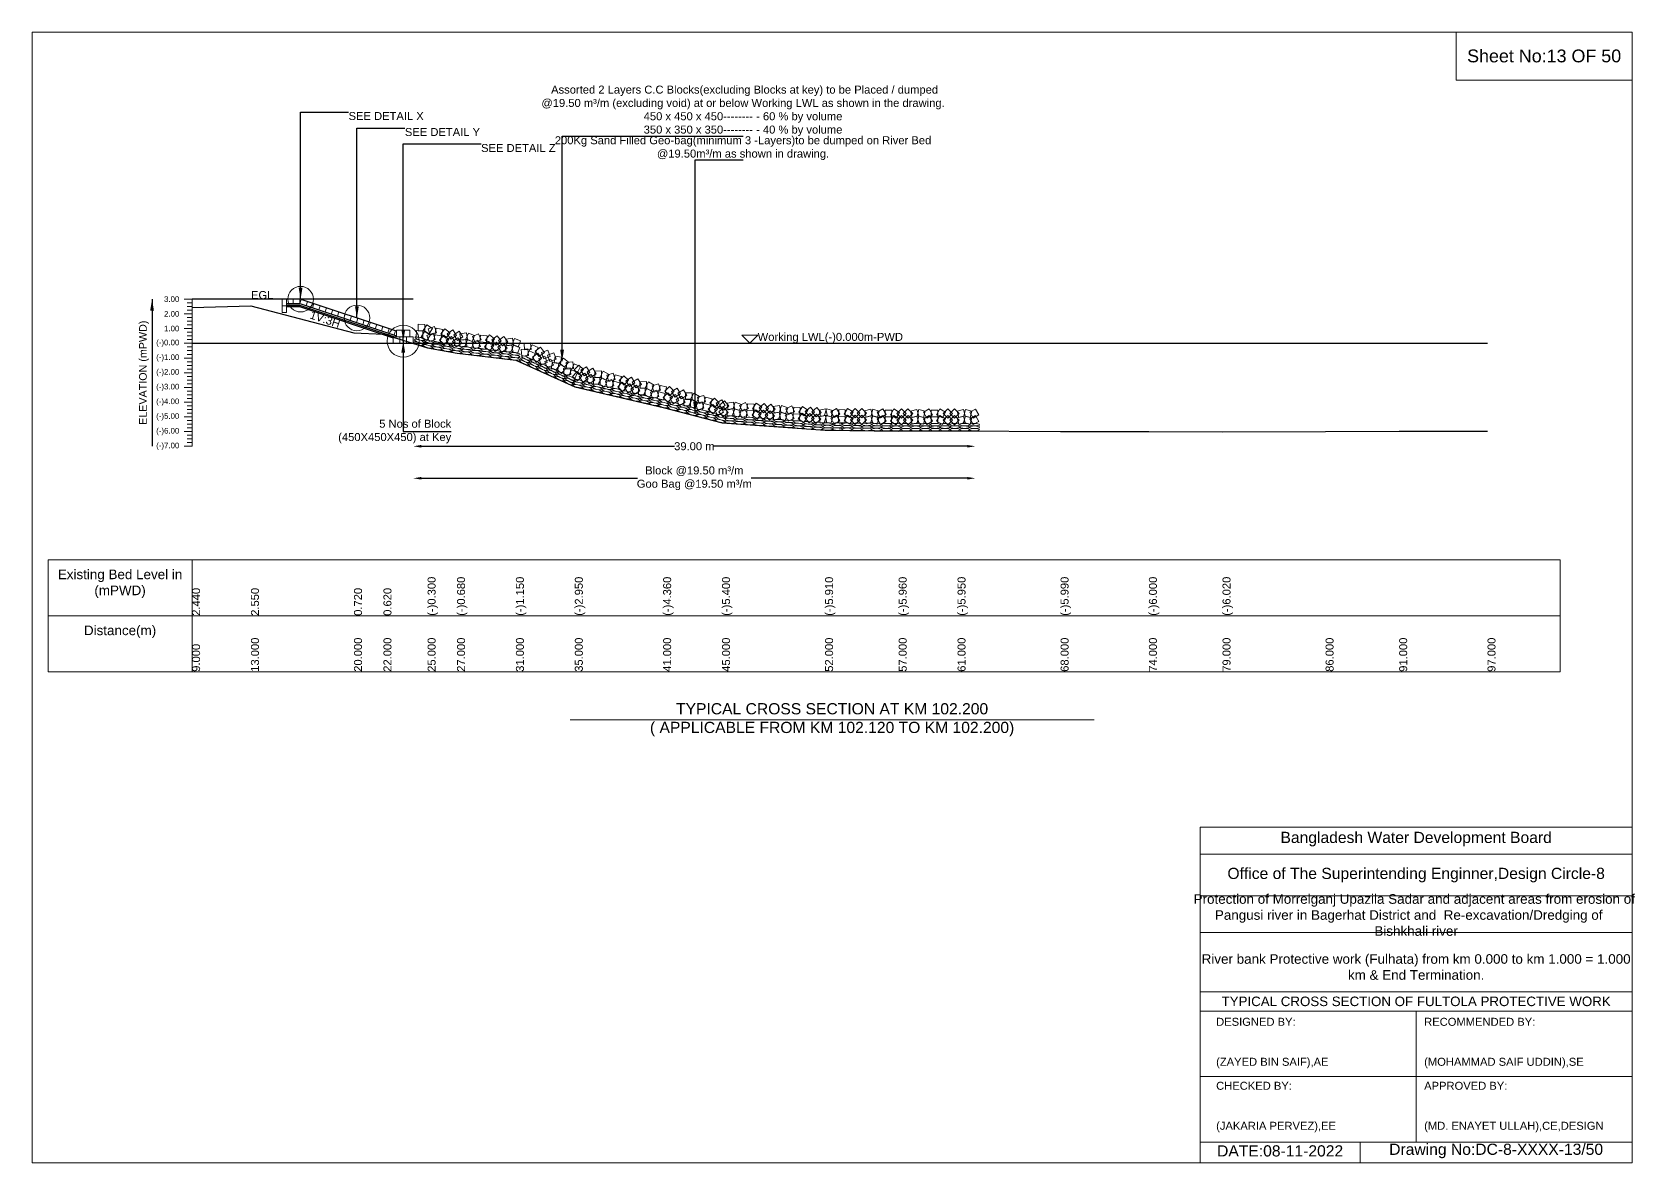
# Model space of a CAD drawing. Header units: inches. Extents: x 89000 to 305017, y -7071 to 0.
# Drawn here: x 280000 to 290017, y -7071 to 0 of the extents above; entities that cross this region are included whole.
import ezdxf

# ---------------------------------------------------------------- set-up
doc = ezdxf.new("R2010")
doc.units = ezdxf.units.IN
doc.header["$LTSCALE"] = 7
doc.header["$MEASUREMENT"] = 0
for name, color, linetype, lineweight in [('Cross section Data Border', 7, 'Continuous', 9), ('Cross Section Labels', 7, 'Continuous', 9), ('Existing_Bed_Level for Xsection', 7, 'Continuous', 25), ('Long Section Labels', 7, 'Continuous', 9)]:
    doc.layers.add(name, color=color, linetype=linetype, lineweight=lineweight)
doc.styles.get("Standard").update_dxf_attribs({"font": 'arial.ttf'})
doc.dimstyles.new('Appron Lebeling Style', dxfattribs={"dimtxt": 50, "dimasz": 50, "dimexe": 0.18, "dimexo": 0.0625, "dimgap": 0.09, "dimtad": 0, "dimtih": 1, "dimtoh": 1, "dimdec": 4, "dimzin": 0, "dimdsep": 46, "dimtxsty": 'Standard', "dimcen": 0.09, "dimse1": 1, "dimse2": 1, "dimadec": 0, "dimazin": 0, "dimtfac": 1, "dimtdec": 4, "dimtofl": 0, "dimtmove": 0, "dimatfit": 3, "dimfxl": 1, "dimtolj": 1, "dimtzin": 0, "dimarcsym": 0})
doc.dimstyles.get("Standard").update_dxf_attribs({"dimtxt": 0.18, "dimasz": 0.18, "dimexe": 0.18, "dimexo": 0.0625, "dimgap": 0.09, "dimtad": 0, "dimtih": 1, "dimtoh": 1, "dimdec": 4, "dimzin": 0, "dimdsep": 46, "dimtxsty": 'Standard', "dimcen": 0.09, "dimadec": 0, "dimazin": 0, "dimtfac": 1, "dimtdec": 4, "dimtofl": 0, "dimtmove": 0, "dimatfit": 3, "dimfxl": 1, "dimtolj": 1, "dimtzin": 0, "dimarcsym": 0})

# ---------------------------------------------------------------- blocks, each defined once
blk = doc.blocks.new('*D39')
at = {"layer": 'Cross Section Labels', "color": 0, "lineweight": -2, "transparency": 16777216}
for p, q in [((282432, -2590), (284016, -2590)), ((285845, -2590), (284261, -2590))]:
    blk.add_line(p, q, dxfattribs=at)
at = {"layer": 'Cross Section Labels', "color": 0, "transparency": 16777216}
for points in [[(282432, -2582), (282432, -2598), (282382, -2590)], [(285845, -2582), (285845, -2598), (285895, -2590)]]:
    blk.add_solid(points, dxfattribs=at)
at = {"layer": 'Defpoints', "color": 0, "transparency": 16777216}
for p in [(282382, -1946), (285895, -2494), (285895, -2590)]:
    blk.add_point(p, dxfattribs=at)
at = {"layer": 'Cross Section Labels', "color": 0, "transparency": 16777216, "insert": (284139, -2590), "char_height": 50, "attachment_point": 5}
blk.add_mtext('\\A1;39.00 m', dxfattribs=at)
blk = doc.blocks.new('*D40')
at = {"layer": 'Cross Section Labels', "color": 0, "lineweight": -2, "transparency": 16777216}
for p, q in [((282432, -2790), (283783, -2790)), ((285845, -2790), (284494, -2790))]:
    blk.add_line(p, q, dxfattribs=at)
at = {"layer": 'Cross Section Labels', "color": 0, "transparency": 16777216}
for points in [[(282432, -2782), (282432, -2798), (282382, -2790)], [(285845, -2782), (285845, -2798), (285895, -2790)]]:
    blk.add_solid(points, dxfattribs=at)
at = {"layer": 'Defpoints', "color": 0, "transparency": 16777216}
for p in [(282382, -1946), (285895, -2494), (285895, -2790)]:
    blk.add_point(p, dxfattribs=at)
at = {"layer": 'Cross Section Labels', "color": 0, "transparency": 16777216, "insert": (284139, -2790), "char_height": 50, "attachment_point": 5}
blk.add_mtext('\\A1;Block @19.50 m³/m ^JGoo Bag @19.50 m³/m ', dxfattribs=at)

msp = doc.modelspace()

# ---------------------------------------------------------------- linework, layer by layer
at = {"layer": 'Cross section Data Border'}
msp.add_lwpolyline([(280100, -3300), (289549.09837, -3300), (289549.09837, -4000), (280100, -4000)], close=True, dxfattribs=at)
for points in [[(281000, -3300), (281000, -4000)], [(280100, -3650), (289549.09837, -3650)]]:
    msp.add_lwpolyline(points, dxfattribs=at)
at = {"layer": 'Cross Section Labels'}
for points in [[(280000, 0), (290000, 0), (290000, -7071), (280000, -7071)], [(288900, 0), (290000, 0), (290000, -300), (288900, -300)], [(284484.8, -1946.16), (284534.8, -1896.16), (284434.8, -1896.16)]]:
    msp.add_lwpolyline(points, close=True, dxfattribs=at)
for points in [[(283362, -4300), (285000, -4300), (286638, -4300)], [(287300, -7071), (287300, -4971), (290000, -4971)], [(287300, -5141), (290000, -5141)], [(287300, -5401), (290000, -5401)], [(287300, -5631), (290000, -5631)], [(287300, -6001), (290000, -6001)], [(287300, -6121), (290000, -6121)], [(288650, -6121), (288650, -6941)], [(287300, -6531), (290000, -6531)], [(287300, -6941), (290000, -6941)], [(288300, -6941), (288300, -7071)]]:
    msp.add_lwpolyline(points, dxfattribs=at)
for centre, radius in [((281678.2, -1670.16), 80), ((282030.1, -1787.46), 80), ((282319.9, -1932.36), 100)]:
    msp.add_circle(centre, radius, dxfattribs=at)
at = {"layer": 'Existing_Bed_Level for Xsection'}
for points in [[(282382, -1670.16), (281000, -1670.16)], [(282278.5, -1870.26), (281682.44902, -1671.57634), (281678.2, -1670.16), (281673.72114, -1670.16), (281590.92114, -1670.16)], [(281590.92114, -1697.76), (281673.72114, -1697.76), (282278.5, -1899.35295)], [(281000, -1721.68), (281368, -1711.56), (282012, -1879.92), (282196, -1889.12), (282472, -1973.76), (282656, -2008.72), (283024, -2051.96), (283392, -2217.56), (283944, -2347.28), (284312, -2442.96), (284956, -2489.88), (285416, -2494.48), (285784, -2493.56), (286428, -2497.24), (286980, -2498.16), (287440, -2500), (288084, -2497.24), (288544, -2494.48), (289096, -2494.48)], [(281590.92114, -1706.96), (281672.22818, -1706.96), (282265.62818, -1904.76)], [(281590.92114, -1716.16), (281670.73523, -1716.16), (282257.8, -1911.84826)], [(281000, -1946.16), (289096, -1946.16)]]:
    msp.add_lwpolyline(points, dxfattribs=at)
at = {"layer": 'Long Section Labels'}
for points in [[(281000, -1670.16), (280950, -1670.16)], [(281000, -1693.16), (280970, -1693.16)], [(281000, -2590.16), (281000, -2498.16), (281000, -2406.16), (281000, -2314.16), (281000, -2222.16), (281000, -2130.16), (281000, -2038.16), (281000, -1946.16), (281000, -1854.16), (281000, -1762.16), (281000, -1670.16)], [(281000, -1762.16), (280950, -1762.16)], [(281000, -1716.16), (280970, -1716.16)], [(281000, -1739.16), (280970, -1739.16)], [(281000, -1785.16), (280970, -1785.16)], [(281000, -1854.16), (280950, -1854.16)], [(281000, -1808.16), (280970, -1808.16)], [(281000, -1831.16), (280970, -1831.16)], [(281000, -1877.16), (280970, -1877.16)], [(281000, -1900.16), (280970, -1900.16)], [(281000, -1946.16), (280950, -1946.16)], [(281000, -1923.16), (280970, -1923.16)], [(281000, -1969.16), (280970, -1969.16)], [(281000, -1992.16), (280970, -1992.16)], [(281000, -2038.16), (280950, -2038.16)], [(281000, -2015.16), (280970, -2015.16)], [(281000, -2061.16), (280970, -2061.16)], [(281000, -2084.16), (280970, -2084.16)], [(281000, -2130.16), (280950, -2130.16)], [(281000, -2107.16), (280970, -2107.16)], [(281000, -2153.16), (280970, -2153.16)], [(281000, -2176.16), (280970, -2176.16)], [(281000, -2199.16), (280970, -2199.16)], [(281000, -2222.16), (280950, -2222.16)], [(281000, -2245.16), (280970, -2245.16)], [(281000, -2268.16), (280970, -2268.16)], [(281000, -2291.16), (280970, -2291.16)], [(281000, -2314.16), (280950, -2314.16)], [(281000, -2337.16), (280970, -2337.16)], [(281000, -2360.16), (280970, -2360.16)], [(281000, -2383.16), (280970, -2383.16)], [(281000, -2406.16), (280950, -2406.16)], [(281000, -2498.16), (280950, -2498.16)], [(281000, -2429.16), (280970, -2429.16)], [(281000, -2452.16), (280970, -2452.16)], [(281000, -2475.16), (280970, -2475.16)], [(281000, -2590.16), (280950, -2590.16)], [(281000, -2521.16), (280970, -2521.16)], [(281000, -2544.16), (280970, -2544.16)], [(281000, -2567.16), (280970, -2567.16)]]:
    msp.add_lwpolyline(points, dxfattribs=at)
for points in [[(281590.92114, -1670.16), (281563.32114, -1670.16), (281563.32114, -1711.56), (281590.92114, -1711.56)], [(281632.32114, -1670.16), (281590.92114, -1670.16), (281590.92114, -1697.76), (281632.32114, -1697.76)], [(281673.72114, -1670.16), (281632.32114, -1670.16), (281632.32114, -1697.76), (281673.72114, -1697.76)], [(281721.72451, -1684.66817), (281682.44902, -1671.57634), (281673.72114, -1697.76), (281712.99663, -1710.85183)], [(281761, -1697.76), (281721.72451, -1684.66817), (281712.99663, -1710.85183), (281752.27211, -1723.94366)], [(281800.27549, -1710.85183), (281761, -1697.76), (281752.27211, -1723.94366), (281791.5476, -1737.03549)], [(281590.92114, -1711.56), (281563.32114, -1711.56), (281563.32114, -1752.96), (281590.92114, -1752.96)], [(281839.55098, -1723.94366), (281800.27549, -1710.85183), (281791.5476, -1737.03549), (281830.82309, -1750.12732)], [(281878.82647, -1737.03549), (281839.55098, -1723.94366), (281830.82309, -1750.12732), (281870.09858, -1763.21915)], [(281918.10195, -1750.12732), (281878.82647, -1737.03549), (281870.09858, -1763.21915), (281909.37407, -1776.31098)], [(281957.37744, -1763.21915), (281918.10195, -1750.12732), (281909.37407, -1776.31098), (281948.64956, -1789.40281)], [(281996.65293, -1776.31098), (281957.37744, -1763.21915), (281948.64956, -1789.40281), (281987.92504, -1802.49464)], [(282035.92842, -1789.40281), (281996.65293, -1776.31098), (281987.92504, -1802.49464), (282027.20053, -1815.58647)], [(282075.20391, -1802.49464), (282035.92842, -1789.40281), (282027.20053, -1815.58647), (282066.47602, -1828.6783)], [(282114.4794, -1815.58647), (282075.20391, -1802.49464), (282066.47602, -1828.6783), (282105.75151, -1841.77012)], [(282153.75489, -1828.6783), (282114.4794, -1815.58647), (282105.75151, -1841.77012), (282145.027, -1854.86195)], [(282193.03037, -1841.77012), (282153.75489, -1828.6783), (282145.027, -1854.86195), (282184.30249, -1867.95378)], [(282232.30586, -1854.86195), (282193.03037, -1841.77012), (282184.30249, -1867.95378), (282223.57798, -1881.04561)], [(282271.58135, -1867.95378), (282232.30586, -1854.86195), (282223.57798, -1881.04561), (282262.85346, -1894.13744)], [(282319.9, -1863.36), (282278.5, -1863.36), (282278.5, -1904.76), (282319.9, -1904.76)], [(282361.3, -1863.36), (282319.9, -1863.36), (282319.9, -1904.76), (282361.3, -1904.76)], [(282443.03871, -1867.62971), (282401.66489, -1866.15776), (282400.19294, -1907.53159), (282441.56677, -1909.00353)], [(282455.17678, -1828.04906), (282413.80295, -1826.57712), (282412.33101, -1867.95094), (282453.70483, -1869.42289)], [(282489.72734, -1893.16358), (282454.64134, -1871.18785), (282432.66561, -1906.27384), (282467.7516, -1928.24958)], [(282501.8654, -1853.58294), (282466.7794, -1831.6072), (282444.80367, -1866.6932), (282479.88967, -1888.66893)], [(282506.55801, -1882.71833), (282467.46266, -1896.33868), (282481.08301, -1935.43403), (282520.17836, -1921.81367)], [(282514.28576, -1842.04596), (282475.19041, -1855.66631), (282488.81076, -1894.76165), (282527.90611, -1881.1413)], [(282558.69294, -1900.33162), (282518.02057, -1892.60387), (282510.29282, -1933.27624), (282550.96519, -1941.00399)], [(282566.42069, -1859.65924), (282525.74832, -1851.93149), (282518.02057, -1892.60387), (282558.69294, -1900.33162)], [(282604.35798, -1922.34879), (282572.98237, -1895.33896), (282545.97253, -1926.71457), (282577.34814, -1953.7244)], [(282612.08573, -1881.67642), (282580.71012, -1854.66658), (282553.70028, -1886.0422), (282585.07589, -1913.05203)], [(282629.04117, -1862.82952), (282594.80785, -1886.11126), (282618.08958, -1920.34459), (282652.32291, -1897.06285)], [(282692.99963, -1904.7677), (282669.69064, -1870.55292), (282635.47587, -1893.86191), (282658.78486, -1928.07669)], [(282715.08595, -1880.36302), (282674.12062, -1886.34649), (282680.1041, -1927.31182), (282721.06942, -1921.32834)], [(282765.60159, -1897.0955), (282727.13898, -1881.77925), (282711.82273, -1920.24186), (282750.28533, -1935.55811)], [(282790.67035, -1886.30709), (282752.63644, -1902.65889), (282768.98824, -1940.6928), (282807.02215, -1924.341)], [(282843.92063, -1900.18827), (282802.80349, -1895.35701), (282797.97223, -1936.47414), (282839.08937, -1941.30541)], [(282891.02874, -1918.91998), (282857.82108, -1894.1973), (282833.09839, -1927.40496), (282866.30606, -1952.12764)], [(282906.6085, -1898.92089), (282874.10786, -1924.56594), (282899.75291, -1957.06658), (282932.25355, -1931.42153)], [(282299.2, -1904.76), (282257.8, -1904.76), (282257.8, -1946.16), (282299.2, -1946.16)], [(282340.6, -1904.76), (282299.2, -1904.76), (282299.2, -1946.16), (282340.6, -1946.16)], [(282382, -1904.76), (282340.6, -1904.76), (282340.6, -1946.16), (282382, -1946.16)], [(282621.31342, -1903.5019), (282587.08009, -1926.78363), (282610.36183, -1961.01696), (282644.59516, -1937.73522)], [(282685.27188, -1945.44007), (282661.96289, -1911.2253), (282627.74812, -1934.53429), (282651.05711, -1968.74906)], [(282710.25468, -1921.48015), (282669.28936, -1927.46363), (282675.27283, -1968.42895), (282716.23816, -1962.44548)], [(282760.77033, -1938.21264), (282722.30772, -1922.89638), (282706.99146, -1961.35899), (282745.45407, -1976.67525)], [(282785.83909, -1927.42422), (282747.80517, -1943.77602), (282764.15697, -1981.80994), (282802.19089, -1965.45814)], [(282839.08937, -1941.30541), (282797.97223, -1936.47414), (282793.14097, -1977.59128), (282834.2581, -1982.42254)], [(282886.19748, -1960.03712), (282852.98982, -1935.31443), (282828.26713, -1968.52209), (282861.47479, -1993.24478)], [(282901.77723, -1940.03803), (282869.2766, -1965.68307), (282894.92164, -1998.18371), (282927.42228, -1972.53867)], [(282968.54214, -1977.34678), (282942.87122, -1944.86657), (282910.39101, -1970.53749), (282936.06193, -2003.0177)], [(282973.3734, -1936.22964), (282947.70248, -1903.74943), (282915.22228, -1929.42035), (282940.8932, -1961.90056)], [(282998.07464, -1955.299), (282957.10931, -1961.28247), (282963.09279, -2002.2478), (283004.05811, -1996.26432)], [(283002.9059, -1914.18186), (282961.94057, -1920.16533), (282967.92405, -1961.13066), (283008.88938, -1955.14719)], [(283048.59028, -1972.03148), (283010.12767, -1956.71523), (282994.81142, -1995.17784), (283033.27402, -2010.49409)], [(283053.42154, -1930.91435), (283014.95894, -1915.59809), (282999.64268, -1954.0607), (283038.10529, -1969.37696)], [(283098.67253, -1980.40865), (283057.47996, -1984.54777), (283061.61908, -2025.74034), (283102.81165, -2021.60122)], [(283115.66163, -1942.6551), (283074.46906, -1946.79422), (283078.60818, -1987.98679), (283119.80075, -1983.84767)], [(283145.27068, -2009.68136), (283107.51713, -1992.69227), (283090.52803, -2030.44582), (283128.28158, -2047.43491)], [(283162.25978, -1971.92781), (283124.50623, -1954.93872), (283107.51713, -1992.69227), (283145.27068, -2009.68136)], [(283201.54018, -2003.97623), (283177.31909, -1970.40096), (283143.74382, -1994.62205), (283167.96492, -2028.19732)], [(283222.41929, -1989.59723), (283183.70455, -2004.2645), (283198.37182, -2042.97924), (283237.08656, -2028.31197)], [(283184.55109, -2041.72978), (283160.32999, -2008.15451), (283126.75472, -2032.3756), (283150.97582, -2065.95087)], [(283205.43019, -2027.35078), (283166.71545, -2042.01805), (283181.38272, -2080.73279), (283220.09746, -2066.06552)], [(283257.86058, -2083.03336), (283243.16248, -2044.33031), (283204.45943, -2059.02841), (283219.15753, -2097.73146)], [(283274.84968, -2045.27981), (283260.15158, -2006.57676), (283221.44853, -2021.27486), (283236.14663, -2059.97791)], [(283292.66167, -2070.90254), (283251.79611, -2064.27186), (283245.16544, -2105.13743), (283286.031, -2111.7681)], [(283309.65077, -2033.14899), (283268.78521, -2026.51831), (283262.15454, -2067.38388), (283303.0201, -2074.01455)], [(283335.79348, -2102.07068), (283303.72871, -2075.8827), (283277.54073, -2107.94748), (283309.6055, -2134.13546)], [(283352.78258, -2064.31713), (283320.71781, -2038.12915), (283294.52983, -2070.19393), (283326.5946, -2096.38191)], [(283362.94738, -2099.33233), (283321.75481, -2103.47145), (283325.89393, -2144.66402), (283367.0865, -2140.5249)], [(283379.93648, -2061.57878), (283338.74391, -2065.7179), (283342.88303, -2106.91047), (283384.0756, -2102.77135)], [(283426.53463, -2090.8515), (283388.78108, -2073.8624), (283371.79198, -2111.61595), (283409.54553, -2128.60505)], [(283446.39088, -2110.55148), (283416.20676, -2082.21637), (283387.87165, -2112.40049), (283418.05577, -2140.7356)], [(283464.14173, -2092.45175), (283428.93815, -2114.23863), (283450.72502, -2149.44221), (283485.9286, -2127.65533)], [(283526.23605, -2137.10364), (283504.42115, -2101.91742), (283469.23493, -2123.73232), (283491.04983, -2158.91854)], [(283409.54553, -2128.60505), (283371.79198, -2111.61595), (283354.80288, -2149.3695), (283392.55643, -2166.3586)], [(283436.91989, -2150.85359), (283406.73576, -2122.51848), (283378.40065, -2152.7026), (283408.58478, -2181.03771)], [(283454.67073, -2132.75386), (283419.46715, -2154.54074), (283441.25403, -2189.74432), (283476.45761, -2167.95744)], [(283516.76505, -2177.40575), (283494.95015, -2142.21953), (283459.76393, -2164.03443), (283481.57883, -2199.22065)], [(283548.61105, -2158.85566), (283507.23118, -2160.14664), (283508.52216, -2201.52651), (283549.90203, -2200.23553)], [(283558.08205, -2118.55355), (283516.70218, -2119.84453), (283517.99315, -2161.22439), (283559.37302, -2159.93342)], [(283596.89882, -2181.21853), (283560.42517, -2161.63198), (283540.83862, -2198.10563), (283577.31226, -2217.69218)], [(283606.36981, -2140.91642), (283569.89616, -2121.32987), (283550.30961, -2157.80352), (283586.78326, -2177.39007)], [(283623.03088, -2173.34783), (283583.38558, -2185.27303), (283595.31078, -2224.91832), (283634.95608, -2212.99313)], [(283632.50188, -2133.04572), (283592.85658, -2144.97091), (283604.78177, -2184.61621), (283644.42707, -2172.69102)], [(283674.35949, -2193.18852), (283634.05738, -2183.71752), (283624.58639, -2224.01963), (283664.8885, -2233.49063)], [(283683.83049, -2152.8864), (283643.52838, -2143.41541), (283634.05738, -2183.71752), (283674.35949, -2193.18852)], [(283719.03467, -2217.15056), (283688.85054, -2188.81545), (283660.51543, -2218.99958), (283690.69956, -2247.33469)], [(283728.50567, -2176.84845), (283698.32154, -2148.51334), (283669.98643, -2178.69747), (283700.17056, -2207.03258)], [(283736.78552, -2199.05084), (283701.58194, -2220.83771), (283723.36881, -2256.04129), (283758.57239, -2234.25442)], [(283746.25651, -2158.74873), (283711.05293, -2180.5356), (283732.83981, -2215.73918), (283768.04339, -2193.95231)], [(283808.35083, -2203.40061), (283786.53593, -2168.21439), (283751.34971, -2190.02929), (283773.16461, -2225.21551)], [(283840.19683, -2184.85053), (283798.81696, -2186.1415), (283800.10794, -2227.52137), (283841.48781, -2226.23039)], [(283888.4846, -2207.2134), (283852.01095, -2187.62684), (283832.4244, -2224.10049), (283868.89804, -2243.68704)], [(283914.61666, -2199.34269), (283874.97136, -2211.26789), (283886.89656, -2250.91319), (283926.54186, -2238.98799)], [(283798.87984, -2243.70272), (283777.06493, -2208.5165), (283741.87872, -2230.3314), (283763.69362, -2265.51762)], [(283830.72583, -2225.15264), (283789.34597, -2226.44361), (283790.63694, -2267.82348), (283832.01681, -2266.5325)], [(283879.0136, -2247.51551), (283842.53995, -2227.92896), (283822.9534, -2264.4026), (283859.42705, -2283.98916)], [(283905.14566, -2239.6448), (283865.50036, -2251.57), (283877.42556, -2291.2153), (283917.07086, -2279.2901)], [(283956.47428, -2259.48549), (283916.17217, -2250.01449), (283906.70117, -2290.31661), (283947.00328, -2299.7876)], [(283965.94527, -2219.18338), (283925.64316, -2209.71238), (283916.17217, -2250.01449), (283956.47428, -2259.48549)], [(284002.6371, -2284.81134), (283973.12875, -2255.77314), (283944.09055, -2285.28148), (283973.5989, -2314.31969)], [(284013.05475, -2244.74349), (283983.5464, -2215.70528), (283954.50819, -2245.21363), (283984.01654, -2274.25184)], [(284020.80934, -2267.13474), (283985.10236, -2288.08639), (284006.05401, -2323.79337), (284041.76099, -2302.84172)], [(284031.22699, -2227.06689), (283995.52001, -2248.01854), (284016.47166, -2283.72552), (284052.17863, -2262.77387)], [(284081.83471, -2313.2368), (284060.85463, -2277.54651), (284025.16435, -2298.52659), (284046.14443, -2334.21688)], [(284092.25235, -2273.16895), (284071.27228, -2237.47866), (284035.58199, -2258.45874), (284056.56207, -2294.14902)], [(284114.1088, -2295.44196), (284072.71001, -2295.75792), (284073.02597, -2337.15671), (284114.42476, -2336.84075)], [(284124.52644, -2255.37411), (284083.12765, -2255.69007), (284083.44361, -2297.08886), (284124.8424, -2296.7729)], [(284161.85644, -2318.93599), (284125.85425, -2298.49578), (284105.41403, -2334.49796), (284141.41622, -2354.93818)], [(284172.27408, -2278.86814), (284136.27189, -2258.42792), (284115.83167, -2294.43011), (284151.83386, -2314.87033)], [(284198.58428, -2271.61513), (284158.66909, -2282.60322), (284169.65718, -2322.5184), (284209.57236, -2311.53032)], [(284249.43133, -2292.6593), (284209.36347, -2282.24166), (284198.94583, -2322.30951), (284239.01368, -2332.72716)], [(284293.52971, -2317.66698), (284264.02136, -2288.62877), (284234.98315, -2318.13712), (284264.4915, -2347.17533)], [(284311.70195, -2299.99038), (284275.99497, -2320.94203), (284296.94662, -2356.64901), (284332.6536, -2335.69736)], [(284188.16664, -2311.68298), (284148.25145, -2322.67107), (284159.23954, -2362.58625), (284199.15472, -2351.59817)], [(284239.01368, -2332.72716), (284198.94583, -2322.30951), (284188.52819, -2362.37737), (284228.59604, -2372.79501)], [(284283.11207, -2357.73483), (284253.60372, -2328.69663), (284224.56551, -2358.20497), (284254.07386, -2387.24318)], [(284301.28431, -2340.05823), (284265.57733, -2361.00988), (284286.52898, -2396.71686), (284322.23596, -2375.76521)], [(284351.22159, -2378.00666), (284324.13949, -2346.69341), (284292.82624, -2373.77551), (284319.90834, -2405.08876)], [(284354.22991, -2336.7161), (284327.1478, -2305.40285), (284295.83455, -2332.48495), (284322.91666, -2363.7982)], [(284379.75024, -2354.6745), (284339.08958, -2362.46363), (284346.87871, -2403.12429), (284387.53937, -2395.33516)], [(284382.75855, -2313.38394), (284342.09789, -2321.17307), (284349.88702, -2361.83374), (284390.54768, -2354.0446)], [(284430.95639, -2369.15678), (284391.85411, -2355.55635), (284378.25367, -2394.65863), (284417.35595, -2408.25906)], [(284433.9647, -2327.86623), (284394.86242, -2314.26579), (284381.26199, -2353.36807), (284420.36426, -2366.96851)], [(284455.52355, -2357.27036), (284418.24993, -2375.28805), (284436.26762, -2412.56167), (284473.54124, -2394.54399)], [(284458.53187, -2315.97981), (284421.25824, -2333.9975), (284439.27593, -2371.27112), (284476.54955, -2353.25343)], [(284509.33558, -2368.78321), (284468.04502, -2365.7749), (284465.03671, -2407.06545), (284506.32727, -2410.07376)], [(284512.34389, -2327.49265), (284471.05333, -2324.48434), (284468.04502, -2365.7749), (284509.33558, -2368.78321)], [(284557.22593, -2385.41345), (284522.9575, -2362.18341), (284499.72747, -2396.45184), (284533.9959, -2419.68188)], [(284560.23425, -2344.12289), (284525.96582, -2320.89285), (284502.73578, -2355.16128), (284537.00421, -2378.39132)], [(284571.90608, -2364.74497), (284540.57127, -2391.80213), (284567.62843, -2423.13694), (284598.96324, -2396.07978)], [(284574.91439, -2323.45441), (284543.57958, -2350.51158), (284570.63675, -2381.84638), (284601.97155, -2354.78922)], [(284640.25549, -2399.06484), (284613.17339, -2367.75159), (284581.86014, -2394.83369), (284608.94224, -2426.14694)], [(284643.2638, -2357.77428), (284616.1817, -2326.46103), (284584.86845, -2353.54314), (284611.95055, -2384.85639)], [(284668.78413, -2375.73268), (284628.12347, -2383.52181), (284635.91261, -2424.18248), (284676.57327, -2416.39334)], [(284671.79245, -2334.44212), (284631.13178, -2342.23126), (284638.92092, -2382.89192), (284679.58158, -2375.10279)], [(284719.99028, -2390.21497), (284680.888, -2376.61453), (284667.28757, -2415.71681), (284706.38985, -2429.31725)], [(284722.99859, -2348.92441), (284683.89632, -2335.32398), (284670.29588, -2374.42626), (284709.39816, -2388.02669)], [(284744.55745, -2378.32855), (284707.28383, -2396.34624), (284725.30152, -2433.61986), (284762.57514, -2415.60217)], [(284747.56576, -2337.03799), (284710.29214, -2355.05568), (284728.30983, -2392.3293), (284765.58345, -2374.31161)], [(284798.36947, -2389.84139), (284757.07892, -2386.83308), (284754.0706, -2428.12364), (284795.36116, -2431.13195)], [(284801.37779, -2348.55084), (284760.08723, -2345.54252), (284757.07892, -2386.83308), (284798.36947, -2389.84139)], [(284846.25983, -2406.47163), (284811.9914, -2383.24159), (284788.76136, -2417.51002), (284823.02979, -2440.74006)], [(284849.26814, -2365.18107), (284814.99971, -2341.95104), (284791.76967, -2376.21947), (284826.0381, -2399.4495)], [(284860.93997, -2385.80315), (284829.60517, -2412.86032), (284856.66233, -2444.19512), (284887.99714, -2417.13796)], [(284863.94829, -2344.5126), (284832.61348, -2371.56976), (284859.67064, -2402.90456), (284891.00545, -2375.8474)], [(284929.28939, -2420.12302), (284902.20728, -2388.80977), (284870.89403, -2415.89188), (284897.97614, -2447.20513)], [(284932.2977, -2378.83247), (284905.21559, -2347.51922), (284873.90234, -2374.60132), (284900.98445, -2405.91457)], [(284957.81803, -2396.79086), (284917.15737, -2404.58), (284924.9465, -2445.24066), (284965.60716, -2437.45153)], [(284960.82634, -2355.50031), (284920.16568, -2363.28944), (284927.95481, -2403.9501), (284968.61547, -2396.16097)], [(285003.9922, -2408.10379), (284964.11424, -2396.98134), (284952.9918, -2436.85929), (284992.86975, -2447.98174)], [(285004.40617, -2366.70586), (284964.52822, -2355.58341), (284953.40577, -2395.46136), (284993.28373, -2406.58381)], [(285027.76591, -2394.70068), (284991.69509, -2415.01953), (285012.01394, -2451.09036), (285048.08476, -2430.7715)], [(285028.17989, -2353.30275), (284992.10907, -2373.6216), (285012.42792, -2409.69243), (285048.49874, -2389.37357)], [(285082.19381, -2402.81752), (285040.79588, -2402.40354), (285040.3819, -2443.80147), (285081.77983, -2444.21545)], [(285082.60779, -2361.41959), (285041.20986, -2361.00561), (285040.79588, -2402.40354), (285082.19381, -2402.81752)], [(285131.03249, -2416.41291), (285095.37522, -2395.37677), (285074.33908, -2431.03405), (285109.99635, -2452.07018)], [(285131.44647, -2375.01498), (285095.7892, -2353.97884), (285074.75306, -2389.63612), (285110.41033, -2410.67225)], [(285144.3881, -2394.86482), (285114.81108, -2423.83307), (285143.77933, -2453.41009), (285173.35635, -2424.44184)], [(285144.80208, -2353.46689), (285115.22506, -2382.43514), (285144.19331, -2412.01216), (285173.77033, -2383.04391)], [(285214.75452, -2424.83251), (285185.76272, -2395.27856), (285156.20877, -2424.27036), (285185.20057, -2453.82431)], [(285215.1685, -2383.43458), (285186.1767, -2353.88063), (285156.62275, -2382.87243), (285185.61455, -2412.42638)], [(285241.76441, -2399.75784), (285201.672, -2410.08058), (285211.99474, -2450.17299), (285252.08715, -2439.85025)], [(285242.17839, -2358.35991), (285202.08598, -2368.68265), (285212.40872, -2408.77506), (285252.50113, -2398.45232)], [(285293.77771, -2411.00164), (285253.89975, -2399.87919), (285242.77731, -2439.75715), (285282.65526, -2450.87959)], [(285294.19169, -2369.60371), (285254.31373, -2358.48126), (285243.19129, -2398.35922), (285283.06924, -2409.48166)], [(285317.55142, -2397.59854), (285281.4806, -2417.91739), (285301.79945, -2453.98821), (285337.87027, -2433.66936)], [(285317.9654, -2356.20061), (285281.89458, -2376.51946), (285302.21343, -2412.59028), (285338.28425, -2392.27143)], [(285372.3933, -2364.31745), (285330.99537, -2363.90347), (285330.58139, -2405.3014), (285371.97932, -2405.71538)], [(285420.818, -2419.31076), (285385.16073, -2398.27463), (285364.12459, -2433.9319), (285399.78187, -2454.96804)], [(285421.23198, -2377.91283), (285385.57471, -2356.8767), (285364.53857, -2392.53397), (285400.19584, -2413.57011)], [(285432.85979, -2356.1432), (285403.64716, -2385.47889), (285432.98285, -2414.69151), (285462.19547, -2385.35583)], [(285432.96329, -2397.54307), (285403.75066, -2426.87876), (285433.08635, -2456.09138), (285462.29897, -2426.7557)], [(285503.59529, -2385.22902), (285474.23635, -2356.03976), (285445.04709, -2385.3987), (285474.40603, -2414.58795)], [(285503.69879, -2426.62889), (285474.33985, -2397.43963), (285445.15059, -2426.79857), (285474.50953, -2455.98782)], [(285530.28965, -2359.8187), (285490.3294, -2370.64177), (285501.15247, -2410.60201), (285541.11271, -2399.77895)], [(285530.39315, -2401.21857), (285490.4329, -2412.04164), (285501.25597, -2452.00188), (285541.21621, -2441.17882)], [(285582.43942, -2370.41149), (285542.42556, -2359.78836), (285531.80243, -2399.80222), (285571.8163, -2410.42535)], [(285582.54292, -2411.81136), (285542.52906, -2401.18823), (285531.90593, -2441.20209), (285571.9198, -2451.82522)], [(285606.04375, -2356.71228), (285570.22972, -2377.48041), (285590.99785, -2413.29444), (285626.81188, -2392.52631)], [(285606.14725, -2398.11215), (285570.33322, -2418.88028), (285591.10135, -2454.69431), (285626.91538, -2433.92618)], [(285660.56886, -2364.14817), (285619.16899, -2364.25167), (285619.27249, -2405.65154), (285660.67236, -2405.54804)], [(285709.57365, -2377.13205), (285673.65623, -2356.54325), (285653.06743, -2392.46067), (285688.98485, -2413.04947)], [(285709.67715, -2418.53192), (285673.75973, -2397.94312), (285653.17093, -2433.86054), (285689.08835, -2454.44934)], [(285722.65888, -2355.4187), (285693.44626, -2384.75439), (285722.78194, -2413.96701), (285751.99457, -2384.63133)], [(285722.76238, -2396.81857), (285693.54976, -2426.15426), (285722.88544, -2455.36688), (285752.09807, -2426.0312)], [(285793.39438, -2384.50452), (285764.03544, -2355.31526), (285734.84618, -2384.6742), (285764.20512, -2413.86346)], [(285793.49788, -2425.90439), (285764.13894, -2396.71513), (285734.94968, -2426.07407), (285764.30862, -2455.26333)], [(285820.95548, -2400.7945), (285780.90768, -2411.28896), (285791.40214, -2451.33676), (285831.44994, -2440.8423)], [(285821.19205, -2359.39518), (285781.14425, -2369.88964), (285791.63871, -2409.93744), (285831.68651, -2399.44298)], [(285873.01648, -2411.8153), (285833.09123, -2400.86385), (285822.13978, -2440.7891), (285862.06503, -2451.74055)], [(285873.25305, -2370.41597), (285833.3278, -2359.46452), (285822.37635, -2399.38978), (285862.3016, -2410.34123)], [(285896.73254, -2398.31044), (285860.74913, -2418.78368), (285881.22237, -2454.7671), (285917.20579, -2434.29385)], [(285896.96911, -2356.91111), (285860.98569, -2377.38436), (285881.45894, -2413.36777), (285917.44235, -2392.89453)], [(285371.97932, -2405.71538), (285330.58139, -2405.3014), (285330.16741, -2446.69933), (285371.56534, -2447.11331)], [(285660.67236, -2405.54804), (285619.27249, -2405.65154), (285619.37598, -2447.05141), (285660.77586, -2446.94791)]]:
    msp.add_lwpolyline(points, close=True, dxfattribs=at)
for centre, major_axis in [((282413.56483, -1947.66043), (29.27209, -8.97677)), ((282418.15032, -1932.70774), (29.27209, -8.97677)), ((282422.73581, -1917.75505), (29.27209, -8.97677)), ((282472.109, -1965.61397), (29.27209, -8.97677)), ((282476.69449, -1950.66129), (29.27209, -8.97677)), ((282481.27998, -1935.7086), (29.27209, -8.97677)), ((282531.37467, -1977.08129), (30.07948, -5.7151)), ((282534.29404, -1961.71617), (30.07948, -5.7151)), ((282537.21341, -1946.35105), (30.07948, -5.7151)), ((282591.53362, -1988.51149), (30.07948, -5.7151)), ((282594.453, -1973.14637), (30.07948, -5.7151)), ((282597.37237, -1957.78125), (30.07948, -5.7151)), ((282651.69258, -1999.94169), (30.07948, -5.7151)), ((282654.61196, -1984.57657), (30.07948, -5.7151)), ((282657.53133, -1969.21145), (30.07948, -5.7151)), ((282711.89922, -2007.41436), (30.40841, -3.57299)), ((282713.72436, -1991.88122), (30.40841, -3.57299)), ((282715.5495, -1976.34808), (30.40841, -3.57299)), ((282774.54117, -1999.0272), (30.40841, -3.57299)), ((282776.36632, -1983.49406), (30.40841, -3.57299)), ((282835.35799, -2006.17317), (30.40841, -3.57299)), ((282837.18313, -1990.64003), (30.40841, -3.57299)), ((282897.99994, -1997.78601), (30.40841, -3.57299)), ((282958.81676, -2004.93198), (30.40841, -3.57299)), ((283019.63357, -2012.07796), (30.40841, -3.57299)), ((282772.71603, -2014.56034), (30.40841, -3.57299)), ((282833.53284, -2021.70631), (30.40841, -3.57299)), ((282894.34966, -2028.85229), (30.40841, -3.57299)), ((282896.1748, -2013.31915), (30.40841, -3.57299)), ((282955.16647, -2035.99826), (30.40841, -3.57299)), ((282956.99161, -2020.46512), (30.40841, -3.57299)), ((283015.98328, -2043.14424), (30.40841, -3.57299)), ((283017.80843, -2027.6111), (30.40841, -3.57299)), ((283074.85192, -2066.26806), (27.92085, -12.56438)), ((283081.27002, -2052.00561), (27.92085, -12.56438)), ((283087.68812, -2037.74316), (27.92085, -12.56438)), ((283130.69361, -2091.39683), (27.92085, -12.56438)), ((283137.11172, -2077.13437), (27.92085, -12.56438)), ((283143.52982, -2062.87192), (27.92085, -12.56438)), ((283186.53531, -2116.52559), (27.92085, -12.56438)), ((283192.95341, -2102.26314), (27.92085, -12.56438)), ((283199.37152, -2088.00069), (27.92085, -12.56438)), ((283255.21321, -2113.12945), (27.92085, -12.56438)), ((283242.37701, -2141.65435), (27.92085, -12.56438)), ((283248.79511, -2127.3919), (27.92085, -12.56438)), ((283298.2187, -2166.78312), (27.92085, -12.56438)), ((283304.6368, -2152.52066), (27.92085, -12.56438)), ((283311.05491, -2138.25821), (27.92085, -12.56438)), ((283354.0604, -2191.91188), (27.92085, -12.56438)), ((283360.4785, -2177.64943), (27.92085, -12.56438)), ((283366.8966, -2163.38697), (27.92085, -12.56438)), ((283409.47386, -2213.63333), (29.80565, -7.00433)), ((283413.0518, -2198.40809), (29.80565, -7.00433)), ((283416.62973, -2183.18285), (29.80565, -7.00433)), ((283472.6631, -2212.41674), (29.80565, -7.00433)), ((283476.24103, -2197.1915), (29.80565, -7.00433)), ((283535.85233, -2211.20016), (29.80565, -7.00433)), ((283469.08517, -2227.64199), (29.80565, -7.00433)), ((283528.69647, -2241.65064), (29.80565, -7.00433)), ((283532.2744, -2226.4254), (29.80565, -7.00433)), ((283588.30777, -2255.6593), (29.80565, -7.00433)), ((283591.8857, -2240.43406), (29.80565, -7.00433)), ((283595.46363, -2225.20881), (29.80565, -7.00433)), ((283647.91907, -2269.66795), (29.80565, -7.00433)), ((283651.497, -2254.44271), (29.80565, -7.00433)), ((283655.07493, -2239.21747), (29.80565, -7.00433)), ((283707.53037, -2283.67661), (29.80565, -7.00433)), ((283711.1083, -2268.45137), (29.80565, -7.00433)), ((283714.68624, -2253.22612), (29.80565, -7.00433)), ((283767.14167, -2297.68527), (29.80565, -7.00433)), ((283770.71961, -2282.46002), (29.80565, -7.00433)), ((283774.29754, -2267.23478), (29.80565, -7.00433)), ((283826.75297, -2311.69392), (29.80565, -7.00433)), ((283830.33091, -2296.46868), (29.80565, -7.00433)), ((283833.90884, -2281.24344), (29.80565, -7.00433)), ((283889.94221, -2310.47733), (29.80565, -7.00433)), ((283893.52014, -2295.25209), (29.80565, -7.00433)), ((283954.02441, -2309.48638), (29.6324, -7.70442)), ((283886.36428, -2325.70258), (29.80565, -7.00433)), ((283946.1533, -2339.75987), (29.6324, -7.70442)), ((283950.08886, -2324.62312), (29.6324, -7.70442)), ((284005.41811, -2355.16871), (29.6324, -7.70442)), ((284009.35366, -2340.03197), (29.6324, -7.70442)), ((284013.28922, -2324.89523), (29.6324, -7.70442)), ((284064.68291, -2370.57756), (29.6324, -7.70442)), ((284068.61847, -2355.44082), (29.6324, -7.70442)), ((284072.55402, -2340.30408), (29.6324, -7.70442)), ((284123.94772, -2385.98641), (29.6324, -7.70442)), ((284127.88327, -2370.84967), (29.6324, -7.70442)), ((284131.81883, -2355.71292), (29.6324, -7.70442)), ((284183.21252, -2401.39526), (29.6324, -7.70442)), ((284187.14808, -2386.25852), (29.6324, -7.70442)), ((284191.08363, -2371.12177), (29.6324, -7.70442)), ((284246.41288, -2401.66737), (29.6324, -7.70442)), ((284250.34843, -2386.53062), (29.6324, -7.70442)), ((284309.61324, -2401.93947), (29.6324, -7.70442)), ((284363.31578, -2407.49508), (30.53666, -2.22481)), ((284424.38911, -2411.94471), (30.53666, -2.22481)), ((284242.47733, -2416.80411), (29.6324, -7.70442)), ((284301.74213, -2432.21296), (29.6324, -7.70442)), ((284305.67769, -2417.07622), (29.6324, -7.70442)), ((284361.04284, -2438.69239), (30.53666, -2.22481)), ((284362.17931, -2423.09374), (30.53666, -2.22481)), ((284422.11616, -2443.14202), (30.53666, -2.22481)), ((284423.25263, -2427.54337), (30.53666, -2.22481)), ((284483.18948, -2447.59165), (30.53666, -2.22481)), ((284484.32595, -2431.99299), (30.53666, -2.22481)), ((284485.46243, -2416.39434), (30.53666, -2.22481)), ((284544.2628, -2452.04128), (30.53666, -2.22481)), ((284545.39927, -2436.44262), (30.53666, -2.22481)), ((284546.53575, -2420.84397), (30.53666, -2.22481)), ((284605.33612, -2456.4909), (30.53666, -2.22481)), ((284606.47259, -2440.89225), (30.53666, -2.22481)), ((284607.60907, -2425.29359), (30.53666, -2.22481)), ((284666.40944, -2460.94053), (30.53666, -2.22481)), ((284667.54592, -2445.34188), (30.53666, -2.22481)), ((284668.68239, -2429.74322), (30.53666, -2.22481)), ((284727.48276, -2465.39016), (30.53666, -2.22481)), ((284728.61924, -2449.7915), (30.53666, -2.22481)), ((284729.75571, -2434.19285), (30.53666, -2.22481)), ((284788.55608, -2469.83979), (30.53666, -2.22481)), ((284789.69256, -2454.24113), (30.53666, -2.22481)), ((284790.82903, -2438.64248), (30.53666, -2.22481)), ((284849.62941, -2474.28941), (30.53666, -2.22481)), ((284850.76588, -2458.69076), (30.53666, -2.22481)), ((284851.90235, -2443.09211), (30.53666, -2.22481)), ((284910.70273, -2478.73904), (30.53666, -2.22481)), ((284911.8392, -2463.14039), (30.53666, -2.22481)), ((284912.97567, -2447.54173), (30.53666, -2.22481)), ((284971.32555, -2482.21286), (30.61607, -0.30616)), ((284971.48195, -2466.57365), (30.61607, -0.30616)), ((284971.63834, -2450.93443), (30.61607, -0.30616)), ((285032.55769, -2482.82519), (30.61607, -0.30616)), ((285032.71408, -2467.18597), (30.61607, -0.30616)), ((285032.87048, -2451.54675), (30.61607, -0.30616)), ((285093.78983, -2483.43751), (30.61607, -0.30616)), ((285093.94622, -2467.79829), (30.61607, -0.30616)), ((285094.10261, -2452.15907), (30.61607, -0.30616)), ((285155.02197, -2484.04983), (30.61607, -0.30616)), ((285155.17836, -2468.41061), (30.61607, -0.30616)), ((285155.33475, -2452.77139), (30.61607, -0.30616)), ((285216.25411, -2484.66215), (30.61607, -0.30616)), ((285216.4105, -2469.02293), (30.61607, -0.30616)), ((285216.56689, -2453.38371), (30.61607, -0.30616)), ((285277.48625, -2485.27447), (30.61607, -0.30616)), ((285277.64264, -2469.63525), (30.61607, -0.30616)), ((285277.79903, -2453.99604), (30.61607, -0.30616)), ((285338.71838, -2485.88679), (30.61607, -0.30616)), ((285338.87478, -2470.24757), (30.61607, -0.30616)), ((285339.03117, -2454.60836), (30.61607, -0.30616)), ((285399.95052, -2486.49911), (30.61607, -0.30616)), ((285400.10691, -2470.8599), (30.61607, -0.30616)), ((285400.26331, -2455.22068), (30.61607, -0.30616)), ((285461.00883, -2455.26736), (30.6175, 0.07654)), ((285461.04793, -2470.90731), (30.6175, 0.07654)), ((285461.08703, -2486.54726), (30.6175, 0.07654)), ((285522.24384, -2455.11427), (30.6175, 0.07654)), ((285522.28294, -2470.75422), (30.6175, 0.07654)), ((285522.32204, -2486.39417), (30.6175, 0.07654)), ((285583.47885, -2454.96118), (30.6175, 0.07654)), ((285583.51795, -2470.60113), (30.6175, 0.07654)), ((285583.55705, -2486.24108), (30.6175, 0.07654)), ((285644.71386, -2454.80809), (30.6175, 0.07654)), ((285644.75296, -2470.44804), (30.6175, 0.07654)), ((285644.79206, -2486.088), (30.6175, 0.07654)), ((285705.94886, -2454.65501), (30.6175, 0.07654)), ((285705.98796, -2470.29496), (30.6175, 0.07654)), ((285706.02706, -2485.93491), (30.6175, 0.07654)), ((285767.18387, -2454.50192), (30.6175, 0.07654)), ((285767.22297, -2470.14187), (30.6175, 0.07654)), ((285767.26207, -2485.78182), (30.6175, 0.07654)), ((285828.56073, -2485.99451), (30.6171, -0.17495)), ((285828.6501, -2470.35476), (30.6171, -0.17495)), ((285828.73947, -2454.71502), (30.6171, -0.17495)), ((285889.79493, -2486.34441), (30.6171, -0.17495)), ((285889.8843, -2470.70467), (30.6171, -0.17495)), ((285889.97367, -2455.06493), (30.6171, -0.17495))]:
    msp.add_ellipse(centre, major_axis=major_axis, ratio=0.255, dxfattribs=at)

# ---------------------------------------------------------------- texts
at = {"layer": 'Cross section Data Border', "char_height": 60, "width": 800, "attachment_point": 5}
for s, insert in [('Existing Bed Level in (mPWD)', (280550, -3450)), ('Distance(m)', (280550, -3750))]:
    msp.add_mtext(s, dxfattribs=dict(at, insert=insert))
at = {"layer": 'Cross Section Labels'}
for s, insert, char_height, attachment_point in [('Sheet No:13 OF 50', (289450, -150), 80, 5), (' Assorted 2 Layers C.C Blocks(excluding Blocks at key) to be Placed / dumped^J@19.50 m³/m (excluding void) at or below Working LWL as shown in the drawing.^J450 x 450 x 450-------- - 60 % by volume^J350 x 350 x 350-------- - 40 % by volume', (284443.42639, -650), 50, 8), ('SEE DETAIL X', (281978.2, -500), 50, 1), ('SEE DETAIL Y', (282330.1, -600), 50, 1), ('SEE DETAIL Z', (282806.2, -700), 50, 1), ('200Kg Sand Filled Geo-bag(minimum 3 -Layers)to be dumped on River Bed^J@19.50m³/m as shown in drawing.', (284443.42639, -800), 50, 8), ('EGL', (281508.12114, -1670.16), 50, 9), ('Working LWL(-)0.000m-PWD', (284534.8, -1946.16), 50, 7), ('5 Nos of Block ^J(450X450X450) at Key', (282619.9, -2498.16), 50, 6), ('TYPICAL CROSS SECTION AT KM 102.200^J( APPLICABLE FROM KM 102.120 TO KM 102.200)', (285000, -4300), 70, 5), ('Bangladesh Water Development Board', (288650, -5046), 70, 5), ('Office of The Superintending Enginner,Design Circle-8', (288650, -5271), 70, 5)]:
    msp.add_mtext(s, dxfattribs=dict(at, insert=insert, char_height=char_height, attachment_point=attachment_point))
at = {"layer": 'Cross Section Labels', "insert": (281839.60352, -1772.44943), "char_height": 50, "attachment_point": 2, "rotation": 341.565051177}
msp.add_mtext('1V:3H', dxfattribs=at)
at = {"layer": 'Cross Section Labels'}
for s, insert, char_height, width, attachment_point in [('Protection of Morrelganj Upazila Sadar and adjacent areas from erosion of  Pangusi river in Bagerhat District and  Re-excavation/Dredging of     Bishkhali river', (288650, -5521), 60, 2800, 5), ('River bank Protective work (Fulhata) from km 0.000 to km 1.000 = 1.000 km & End Termination.', (288650, -5846), 60, 2700, 5), ('TYPICAL CROSS SECTION OF FULTOLA PROTECTIVE WORK', (288650, -6061), 59.5765532, 2800, 5), ('DESIGNED BY:^J^J^J(ZAYED BIN SAIF),AE', (287400, -6321), 50, 1400, 4), ('RECOMMENDED BY:^J^J^J(MOHAMMAD SAIF UDDIN),SE', (288700, -6321), 50, 1400, 4), ('CHECKED BY:^J^J^J(JAKARIA PERVEZ),EE', (287400, -6721), 50, 1400, 4), ('APPROVED BY:^J^J^J(MD. ENAYET ULLAH),CE,DESIGN', (288700, -6721), 50, 1400, 4), ('DATE:08-11-2022', (287800, -6996), 70, 1400, 5), ('Drawing No:DC-8-XXXX-13/50', (289150, -6996), 70, 2200, 5)]:
    msp.add_mtext(s, dxfattribs=dict(at, insert=insert, char_height=char_height, width=width, attachment_point=attachment_point))
at = {"layer": 'Long Section Labels', "char_height": 35, "attachment_point": 6}
for s, insert in [('3.00', (280920, -1670.16)), ('2.00', (280920, -1762.16)), ('1.00', (280920, -1854.16)), ('(-)0.00', (280920, -1946.16)), ('(-)1.00', (280920, -2038.16)), ('(-)2.00', (280920, -2130.16)), ('(-)3.00', (280920, -2222.16)), ('(-)4.00', (280920, -2314.16)), ('(-)5.00', (280920, -2406.16)), ('(-)6.00', (280920, -2498.16)), ('(-)7.00', (280920, -2590.16))]:
    msp.add_mtext(s, dxfattribs=dict(at, insert=insert))
at = {"layer": 'Long Section Labels', "rotation": 90}
for s, insert, char_height, attachment_point in [('ELEVATION (mPWD)', (280700, -2130.16), 48, 5), ('2.440', (281000, -3650), 50, 1), ('2.550', (281368, -3650), 50, 1), ('0.720', (282012, -3650), 50, 1), ('0.620', (282196, -3650), 50, 1), ('(-)0.300', (282472, -3650), 50, 1), ('(-)0.680', (282656, -3650), 50, 1), ('(-)1.150', (283024, -3650), 50, 1), ('(-)2.950', (283392, -3650), 50, 1), ('(-)4.360', (283944, -3650), 50, 1), ('(-)5.400', (284312, -3650), 50, 1), ('(-)5.910', (284956, -3650), 50, 1), ('(-)5.960', (285416, -3650), 50, 1), ('(-)5.960', (285416, -3650), 50, 1), ('(-)5.960', (285416, -3650), 50, 1), ('(-)5.950', (285784, -3650), 50, 1), ('(-)5.990', (286428, -3650), 50, 1), ('(-)5.990', (286428, -3650), 50, 1), ('(-)6.000', (286980, -3650), 50, 1), ('(-)6.020', (287440, -3650), 50, 1), ('13.000', (281368, -4000), 50, 1), ('20.000', (282012, -4000), 50, 1), ('22.000', (282196, -4000), 50, 1), ('25.000', (282472, -4000), 50, 1), ('27.000', (282656, -4000), 50, 1), ('31.000', (283024, -4000), 50, 1), ('35.000', (283392, -4000), 50, 1), ('41.000', (283944, -4000), 50, 1), ('45.000', (284312, -4000), 50, 1), ('52.000', (284956, -4000), 50, 1), ('57.000', (285416, -4000), 50, 1), ('61.000', (285784, -4000), 50, 1), ('68.000', (286428, -4000), 50, 1), ('74.000', (286980, -4000), 50, 1), ('79.000', (287440, -4000), 50, 1), ('86.000', (288084, -4000), 50, 1), ('91.000', (288544, -4000), 50, 1), ('97.000', (289096, -4000), 50, 1), ('9.000', (281000, -4000), 50, 1)]:
    msp.add_mtext(s, dxfattribs=dict(at, insert=insert, char_height=char_height, attachment_point=attachment_point))

# ---------------------------------------------------------------- dimensions: what is measured, and where the dimension line sits
at = {"layer": 'Cross Section Labels'}
for base, text, picture, middle in [((285895.49095, -2590.16), '39.00 m', '*D39', (284138.74548, -2590.16)), ((285895.49095, -2790.16), 'Block @19.50 m³/m ^JGoo Bag @19.50 m³/m ', '*D40', (284138.74548, -2790.16))]:
    dim = msp.add_linear_dim(base=base, p1=(282382, -1946.16), p2=(285895.49095, -2494.19709), text=text, dimstyle='Appron Lebeling Style', dxfattribs=at)
    dim.commit()
    dim.dimension.update_dxf_attribs({"geometry": picture, "text_midpoint": middle})

# ---------------------------------------------------------------- leaders
at = {"layer": 'Cross Section Labels', "annotation_type": 0, "has_hookline": 1}
for points, hookline_direction, text_width in [([(281678.2, -1670.16), (281678.2, -500), (281978.11, -500)], 0, 466.13233), ([(282030.1, -1787.46), (282030.1, -600), (282330.01, -600)], 0, 466.03001), ([(282319.9, -1932.36), (282319.9, -700), (282806.11, -700)], 0, 460.91405), ([(283312.52142, -2058.37086), (283312.52142, -650), (284443.33639, -650)], 0, 2510.77763), ([(284143.42639, -2383.31309), (284143.42639, -800), (284443.33639, -800)], 0, 2345.7367), ([(282319.9, -1932.36), (282319.9, -2498.16), (282619.99, -2498.16)], 1, 701.90996)]:
    msp.add_leader(points, dimstyle='Standard', override={"dimasz": 72}, dxfattribs=dict(at, hookline_direction=hookline_direction, text_width=text_width))
at = {"layer": 'Long Section Labels'}
msp.add_leader([(280750, -1670.16), (280750, -2590.16)], dimstyle='Standard', override={"dimasz": 72}, dxfattribs=at)

doc.saveas('drawing.dxf')
